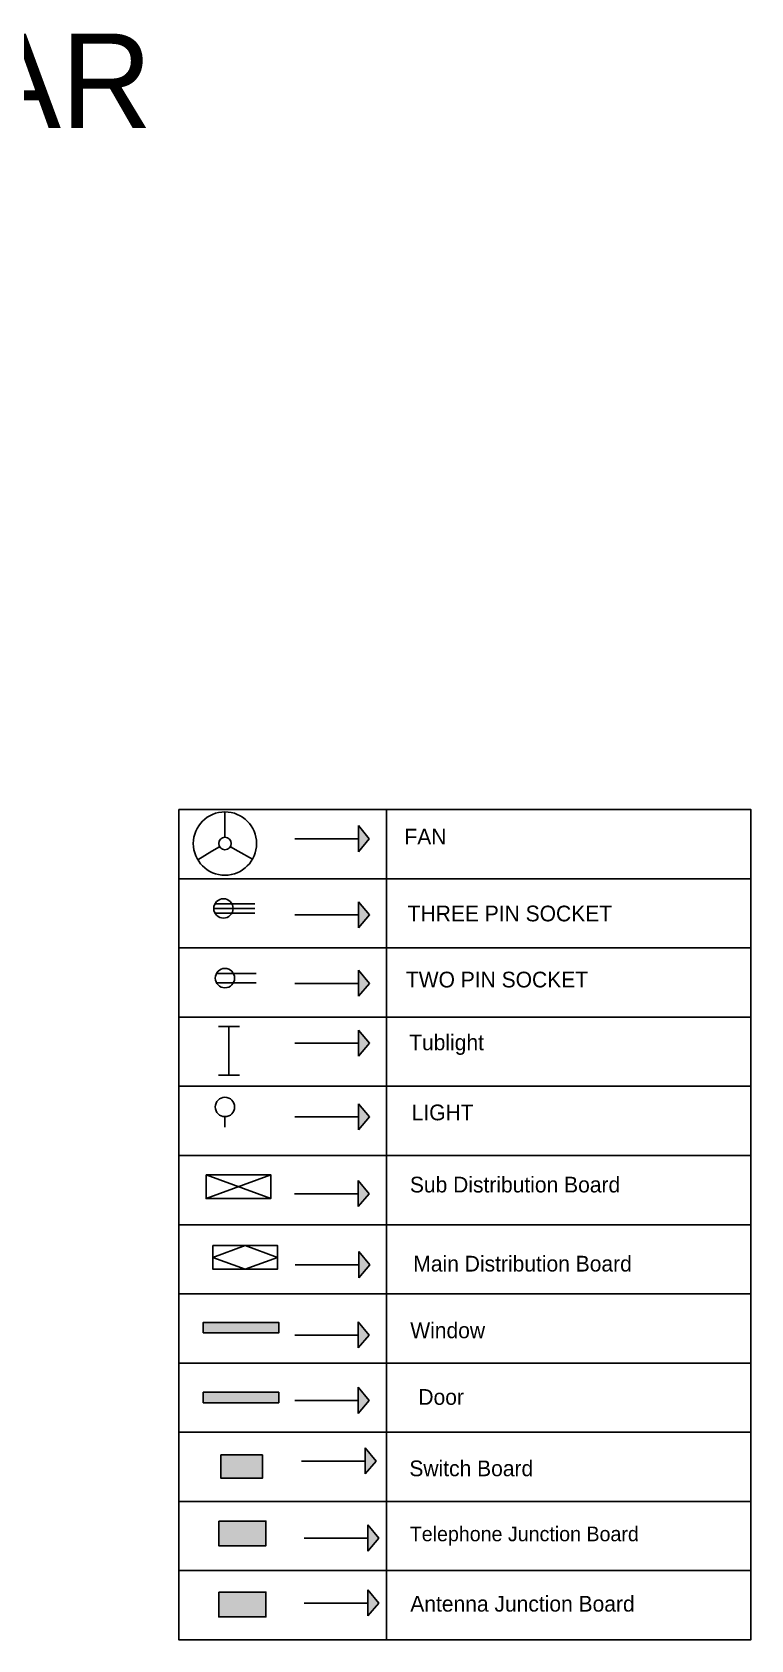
# Model space of a CAD drawing. Header units: inches. Extents: x -53 to 3846, y -269 to 1486.
# Drawn here: x 1315 to 2001, y -47 to 1486 of the extents above; entities that cross this region are included whole.
import ezdxf

# ---------------------------------------------------------------- set-up
doc = ezdxf.new("R2010")
doc.units = ezdxf.units.IN
doc.header["$MEASUREMENT"] = 0

msp = doc.modelspace()

# ---------------------------------------------------------------- hatches: boundary and pattern name
h = msp.add_hatch()
h.set_pattern_fill('ANSI38', color=256, style=0)
h.set_pattern_definition([(45, (2812.32331, 681.06815), (-0.088388348, 0.088388348), []), (135, (2812.32331, 681.06815), (-0.265165043, 0.088388348), [0.3125, -0.1875])])
h.paths.add_polyline_path([(1626.3, 729.4), (1626.3, 704.5), (1636.7, 716.7)])
h = msp.add_hatch()
h.set_pattern_fill('ANSI38', color=256, style=0)
h.set_pattern_definition([(45, (2812.40891, 608.47939), (-0.088388348, 0.088388348), []), (135, (2812.40891, 608.47939), (-0.265165043, 0.088388348), [0.3125, -0.1875])])
h.paths.add_polyline_path([(1626.4, 656.8), (1626.4, 631.9), (1636.8, 644.2)])
h = msp.add_hatch()
h.set_pattern_fill('ANSI38', color=256, style=0)
h.set_pattern_definition([(45, (2812.40891, 543.33922), (-0.088388348, 0.088388348), []), (135, (2812.40891, 543.33922), (-0.265165043, 0.088388348), [0.3125, -0.1875])])
h.paths.add_polyline_path([(1626.4, 591.7), (1626.4, 566.8), (1636.8, 579)])
h = msp.add_hatch()
h.set_pattern_fill('ANSI38', color=256, style=0)
h.set_pattern_definition([(45, (2812.3714, 486.18148), (-0.088388348, 0.088388348), []), (135, (2812.3714, 486.18148), (-0.265165043, 0.088388348), [0.3125, -0.1875])])
h.paths.add_polyline_path([(1626.3, 534.5), (1626.3, 509.6), (1636.8, 521.9)])
h = msp.add_hatch()
h.set_pattern_fill('ANSI38', color=256, style=0)
h.set_pattern_definition([(45, (2812.46812, 415.88813), (-0.088388348, 0.088388348), []), (135, (2812.46812, 415.88813), (-0.265165043, 0.088388348), [0.3125, -0.1875])])
h.paths.add_polyline_path([(1626.4, 464.2), (1626.4, 439.3), (1636.9, 451.6)])
h = msp.add_hatch()
h.set_pattern_fill('ANSI38', color=256, style=0)
h.set_pattern_definition([(45, (2812.23717, 342.66967), (-0.088388348, 0.088388348), []), (135, (2812.23717, 342.66967), (-0.265165043, 0.088388348), [0.3125, -0.1875])])
h.paths.add_polyline_path([(1626.2, 391), (1626.2, 366.1), (1636.6, 378.3)])
h = msp.add_hatch()
h.set_pattern_fill('ANSI38', color=256, style=0)
h.set_pattern_definition([(45, (2812.74759, 274.82216), (-0.088388348, 0.088388348), []), (135, (2812.74759, 274.82216), (-0.265165043, 0.088388348), [0.3125, -0.1875])])
h.paths.add_polyline_path([(1626.7, 323.2), (1626.7, 298.2), (1637.2, 310.5)])
h = msp.add_hatch(color=256)
h.set_gradient(color1=(22, 233, 71), color2=(78, 239, 115), one_color=1, tint=0.62)
h.paths.add_polyline_path([(1478.2, 255.6), (1478.2, 245.6), (1550.2, 245.6), (1550.2, 255.6)])
h = msp.add_hatch()
h.set_pattern_fill('ANSI38', color=256, style=0)
h.set_pattern_definition([(45, (2812.27992, 207.95676), (-0.088388348, 0.088388348), []), (135, (2812.27992, 207.95676), (-0.265165043, 0.088388348), [0.3125, -0.1875])])
h.paths.add_polyline_path([(1626.2, 256.3), (1626.2, 231.4), (1636.7, 243.6)])
h = msp.add_hatch(color=256)
h.set_gradient(color1=(242, 239, 80), color2=(239, 236, 42), one_color=1, tint=0.55)
h.paths.add_polyline_path([(1478.2, 189.1), (1478.2, 179.1), (1550.2, 179.1), (1550.2, 189.1)])
h = msp.add_hatch()
h.set_pattern_fill('ANSI38', color=256, style=0)
h.set_pattern_definition([(45, (2812.27992, 145.4519), (-0.088388348, 0.088388348), []), (135, (2812.27992, 145.4519), (-0.265165043, 0.088388348), [0.3125, -0.1875])])
h.paths.add_polyline_path([(1626.2, 193.8), (1626.2, 168.9), (1636.7, 181.1)])
h = msp.add_hatch(color=256)
h.set_gradient(color1=(114, 114, 131), color2=(132, 132, 148), one_color=1, tint=0.55)
h.paths.add_polyline_path([(1534.6, 107.1), (1534.6, 129.4), (1495, 129.4), (1495, 107.1)])
h = msp.add_hatch()
h.set_pattern_fill('ANSI38', color=256, style=0)
h.set_pattern_definition([(45, (2818.76659, 87.84332), (-0.088388348, 0.088388348), []), (135, (2818.76659, 87.84332), (-0.265165043, 0.088388348), [0.3125, -0.1875])])
h.paths.add_polyline_path([(1632.7, 136.2), (1632.7, 111.3), (1643.2, 123.5)])
h = msp.add_hatch(color=256)
h.set_gradient(color1=(237, 130, 7), color2=(248, 147, 32), one_color=1, tint=0.55)
h.paths.add_polyline_path([(1538, 42.7), (1538, 66.3), (1493, 66.3), (1493, 42.7)])
h = msp.add_hatch()
h.set_pattern_fill('ANSI38', color=256, style=0)
h.set_pattern_definition([(45, (2821.39674, 14.26654), (-0.088388348, 0.088388348), []), (135, (2821.39674, 14.26654), (-0.265165043, 0.088388348), [0.3125, -0.1875])])
h.paths.add_polyline_path([(1635.3, 62.6), (1635.3, 37.7), (1645.8, 49.9)])
h = msp.add_hatch()
h.set_pattern_fill('ANSI38', color=256, style=0)
h.set_pattern_definition([(45, (2821.39674, -47.53659), (-0.088388348, 0.088388348), []), (135, (2821.39674, -47.53659), (-0.265165043, 0.088388348), [0.3125, -0.1875])])
h.paths.add_polyline_path([(1635.3, 0.8), (1635.3, -24.1), (1645.8, -11.9)])
h = msp.add_hatch(color=256)
h.set_gradient(color1=(21, 224, 200), color2=(20, 215, 192), one_color=1, tint=0.46)
h.paths.add_polyline_path([(1493, -1.5), (1493, -25.1), (1538, -25.1), (1538, -1.5)])

# ---------------------------------------------------------------- linework, layer by layer
for p, q in [((1498.9, 726.9), (1498.9, 742.5)), ((1498.9, 726.9), (1498.9, 718.2)), ((1636.7, 716.7), (1626.3, 729.4)), ((1626.3, 729.4), (1626.3, 704.5)), ((1493.8, 709.3), (1486.4, 704.9)), ((1504.1, 709.3), (1511.6, 705)), ((1565.5, 716.7), (1626.3, 716.7)), ((1636.7, 716.7), (1626.3, 704.5)), ((1486.4, 704.9), (1472.9, 696.9)), ((1511.6, 705), (1525.2, 697.3)), ((1488.3, 650.4), (1527.4, 650.4)), ((1527.4, 654.9), (1489.5, 654.9)), ((1489.5, 645.9), (1527.4, 645.9)), ((1565.6, 644.2), (1626.4, 644.2)), ((1636.8, 644.2), (1626.4, 656.8)), ((1626.4, 656.8), (1626.4, 631.9)), ((1636.8, 644.2), (1626.4, 631.9)), ((1528.8, 588.5), (1490.9, 588.5)), ((1636.8, 579), (1626.4, 591.7)), ((1626.4, 591.7), (1626.4, 566.8)), ((1490.9, 579.5), (1528.8, 579.5)), ((1565.6, 579), (1626.4, 579)), ((1636.8, 579), (1626.4, 566.8)), ((1502.7, 538), (1492.7, 538)), ((1502.7, 538), (1502.7, 491.3)), ((1502.7, 538), (1512.7, 538)), ((1512.7, 538), (1502.7, 538)), ((1565.6, 521.9), (1626.3, 521.9)), ((1636.8, 521.9), (1626.3, 534.5)), ((1626.3, 534.5), (1626.3, 509.6)), ((1636.8, 521.9), (1626.3, 509.6)), ((1512.7, 491.3), (1492.7, 491.3)), ((1502.7, 491.3), (1512.7, 491.3)), ((1636.9, 451.6), (1626.4, 464.2)), ((1626.4, 464.2), (1626.4, 439.3)), ((1498.9, 451.9), (1498.9, 441.9)), ((1565.7, 451.6), (1626.4, 451.6)), ((1636.9, 451.6), (1626.4, 439.3)), ((1542.6, 396.5), (1480.9, 373.8)), ((1480.9, 373.8), (1480.9, 396.5)), ((1480.9, 396.5), (1542.6, 373.8)), ((1636.6, 378.3), (1626.2, 391)), ((1626.2, 391), (1626.2, 366.1)), ((1565.4, 378.3), (1626.2, 378.3)), ((1636.6, 378.3), (1626.2, 366.1)), ((1487.4, 306.4), (1487.4, 329.1)), ((1487.4, 317.7), (1518.2, 329.1)), ((1549, 329.1), (1518.2, 329.1)), ((1518.2, 329.1), (1549, 317.7)), ((1549, 317.7), (1549, 329.1)), ((1637.2, 310.5), (1626.7, 323.2)), ((1626.7, 323.2), (1626.7, 298.2)), ((1518.2, 306.4), (1487.4, 317.7)), ((1549, 317.7), (1518.2, 306.4)), ((1565.9, 310.5), (1626.7, 310.5)), ((1637.2, 310.5), (1626.7, 298.2)), ((1636.7, 243.6), (1626.2, 256.3)), ((1626.2, 256.3), (1626.2, 231.4)), ((1565.5, 243.6), (1626.2, 243.6)), ((1636.7, 243.6), (1626.2, 231.4)), ((1636.7, 181.1), (1626.2, 193.8)), ((1626.2, 193.8), (1626.2, 168.9)), ((1565.5, 181.1), (1626.2, 181.1)), ((1636.7, 181.1), (1626.2, 168.9)), ((1572, 123.5), (1632.7, 123.5)), ((1643.2, 123.5), (1632.7, 136.2)), ((1632.7, 136.2), (1632.7, 111.3)), ((1643.2, 123.5), (1632.7, 111.3)), ((1645.8, 49.9), (1635.3, 62.6)), ((1635.3, 62.6), (1635.3, 37.7)), ((1574.6, 49.9), (1635.3, 49.9)), ((1645.8, 49.9), (1635.3, 37.7)), ((1645.8, -11.9), (1635.3, 0.8)), ((1635.3, 0.8), (1635.3, -24.1)), ((1574.6, -11.9), (1635.3, -11.9)), ((1645.8, -11.9), (1635.3, -24.1))]:
    msp.add_line(p, q)
for points in [[(1454.8, 744.7), (2000.8, 744.7), (2000.8, 678.7), (1454.8, 678.7)], [(2000.8, 744.7), (1653.1, 744.7), (1653.1, -47), (2000.8, -47)], [(1454.8, 678.7), (2000.8, 678.7), (2000.8, 612.8), (1454.8, 612.8)], [(1454.8, 612.8), (2000.8, 612.8), (2000.8, 546.8), (1454.8, 546.8)], [(1454.8, 546.8), (2000.8, 546.8), (2000.8, 480.8), (1454.8, 480.8)], [(1454.8, 480.8), (2000.8, 480.8), (2000.8, 414.8), (1454.8, 414.8)], [(1454.8, 414.8), (2000.8, 414.8), (2000.8, 348.8), (1454.8, 348.8)], [(1480.9, 396.5), (1542.6, 396.5), (1542.6, 373.8), (1480.9, 373.8)], [(1454.8, 348.8), (2000.8, 348.8), (2000.8, 282.9), (1454.8, 282.9)], [(1487.4, 329.1), (1549, 329.1), (1549, 306.4), (1487.4, 306.4)], [(1454.8, 282.9), (2000.8, 282.9), (2000.8, 216.9), (1454.8, 216.9)], [(1478.2, 245.6), (1550.2, 245.6), (1550.2, 255.6), (1478.2, 255.6)], [(1454.8, 216.9), (2000.8, 216.9), (2000.8, 150.9), (1454.8, 150.9)], [(1478.2, 179.1), (1550.2, 179.1), (1550.2, 189.1), (1478.2, 189.1)], [(1454.8, 150.9), (2000.8, 150.9), (2000.8, 84.9), (1454.8, 84.9)], [(1495, 129.4), (1534.6, 129.4), (1534.6, 107.1), (1495, 107.1)], [(1454.8, 84.9), (2000.8, 84.9), (2000.8, 19), (1454.8, 19)], [(1493, 66.3), (1538, 66.3), (1538, 42.7), (1493, 42.7)], [(1454.8, 19), (2000.8, 19), (2000.8, -47), (1454.8, -47)], [(1493, -1.5), (1538, -1.5), (1538, -25.1), (1493, -25.1)]]:
    msp.add_lwpolyline(points, close=True)
msp.add_lwpolyline([(2000.8, 150.9), (2000.8, 744.7), (1653.1, 744.7), (1653.1, 150.9)])
for centre, radius in [((1498.9, 712.3), 30.2), ((1498.9, 712.3), 5.96), ((1497.5, 650.4), 9.22), ((1498.9, 584), 9.22), ((1498.9, 461.1), 9.22)]:
    msp.add_circle(centre, radius)

# ---------------------------------------------------------------- texts
at = {"attachment_point": 1}
for s, insert, char_height, width in [('TOKY, GOLAM SHAHRIAR \\PID: 20-42743-1', (-55.3, 1484.7), 90, 1959.608), ('FAN', (1670.2, 726.4), 15, 57.846), ('THREE PIN SOCKET', (1673.3, 653.1), 15, 284.808), ('TWO PIN SOCKET', (1671.6, 590.1), 15, 284.808), ('Tublight', (1674.7, 530.2), 15, 284.808), ('LIGHT', (1677.1, 463.4), 15, 284.808), ('Sub Distribution Board ', (1675.4, 394.6), 15, 324.198), ('Main Distribution Board ', (1678.7, 319.2), 15, 383.947), ('Window ', (1675.8, 255.6), 15, 324.198), ('Door', (1683.5, 192.1), 15, 324.198), ('Switch Board', (1674.9, 124), 15, 324.198), ('Telephone Junction Board', (1675.3, 61), 14, 354.375), ('Antenna Junction Board', (1675.8, -5.1), 15, 330.75)]:
    msp.add_mtext(s, dxfattribs=dict(at, insert=insert, char_height=char_height, width=width))

doc.saveas('drawing.dxf')
